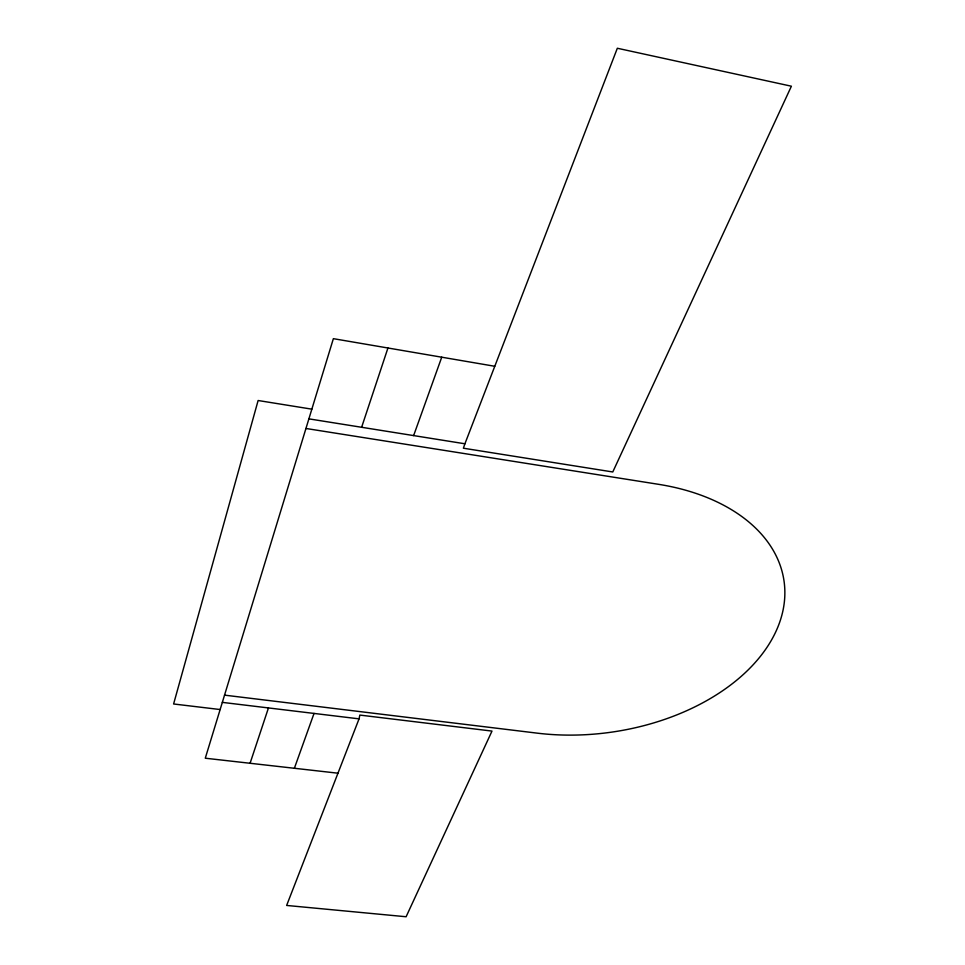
<?xml version="1.0" encoding="UTF-8"?>
<svg xmlns="http://www.w3.org/2000/svg" width="965" height="965" viewBox="0 0 965 965"><rect width="100%" height="100%" fill="white"/><g stroke="black" fill="none" stroke-linecap="round" stroke-linejoin="round"><path stroke-width="1.45" d="M359.052 718.853L359.836 715.077L491.993 731.084L406.108 916.75L286.641 905.447L359.052 718.853L222.324 702.375M250.08 763.267L268.451 707.936M361.622 427.29L387.942 348.003M464.913 443.779L463.381 448.206L612.775 471.969L791.397 86.211L617.335 48.25L464.913 443.779L308.884 418.858M294.373 768.273L314.035 713.425M413.635 435.589L441.741 357.195M338.136 773.218L205.28 758.213L333.371 338.667L494.743 366.266M220.129 709.54L173.603 703.98L258.125 400.511L311.84 409.16M224.531 695.138L537.203 733.147A192.542 125.341 -8 0 0 774.967 633.498A192.542 125.341 -8 0 0 658.781 484.358L305.953 428.472"/></g></svg>
